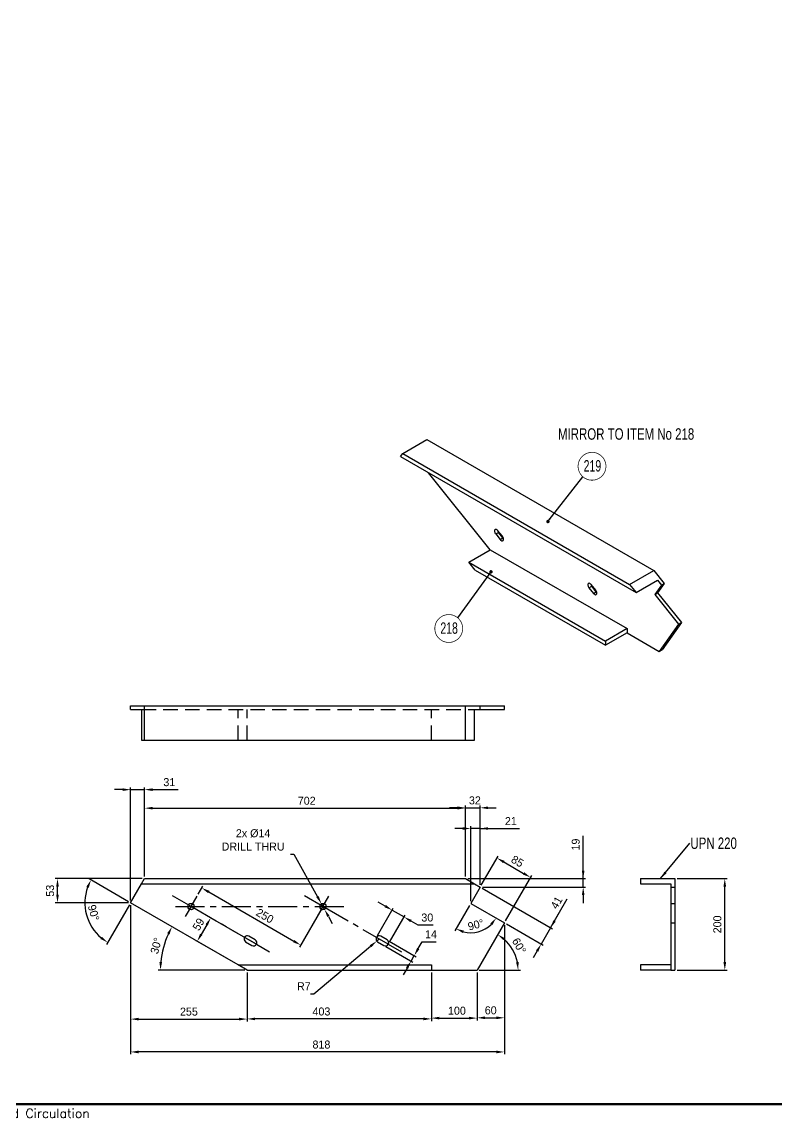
# Model space of a CAD drawing. Header units: millimetres. Extents: x 0 to 16187, y -20471 to 6290.
# Drawn here: x 12972.4 to 13302.4, y 2604.8 to 3085.6 of the extents above; entities that cross this region are included whole.
import ezdxf
from ezdxf.enums import TextEntityAlignment as Align

# ---------------------------------------------------------------- set-up
doc = ezdxf.new("R2010")
doc.units = ezdxf.units.MM
doc.header["$PDSIZE"] = -1
doc.linetypes.add('CENTERX2', pattern=[20.32, 12.7, -2.54, 2.54, -2.54])
doc.linetypes.add('HIDDEN', pattern=[9.525, 6.35, -3.175])
doc.layers.add('BORDER1', color=3, linetype='Continuous')
doc.layers.add('BORDER2', color=7, linetype='Continuous')
doc.styles.add('ROMANC', font='ROMANC', dxfattribs={"height": 5})
doc.styles.add('ROMANS', font='ROMANS.shx', dxfattribs={"width": 0.8})
doc.styles.add('ROMANT', font='ROMANT', dxfattribs={"height": 4})
doc.styles.add('SLDTEXTSTYLE0', font='TXT', dxfattribs={"width": 0.75})
doc.styles.add('SLDTEXTSTYLE2', font='TXT', dxfattribs={"width": 0.686449})
doc.dimstyles.new('AM_ISO', dxfattribs={"dimtxt": 3.5, "dimasz": 3.5, "dimexe": 1, "dimexo": 1, "dimgap": 1.5, "dimtad": 1, "dimdsep": 46, "dimtxsty": 'Standard', "dimcen": 0, "dimclrd": 1, "dimclre": 1, "dimclrt": 1, "dimadec": 0, "dimazin": 2, "dimtp": 0.1, "dimtm": 0.1, "dimtfac": 0.71, "dimtdec": 3, "dimtmove": 0, "dimatfit": 3, "dimfxl": 1, "dimlwd": -1, "dimlwe": -1, "dimarcsym": 1})
doc.dimstyles.new('AM_ISO$3', dxfattribs={"dimtxt": 3.5, "dimasz": 3.5, "dimexe": 1, "dimexo": 1, "dimgap": 1.5, "dimtad": 1, "dimtoh": 1, "dimdsep": 46, "dimtxsty": 'Standard', "dimcen": 0, "dimclrd": 1, "dimclre": 1, "dimclrt": 1, "dimadec": 0, "dimazin": 2, "dimtp": 0.1, "dimtm": 0.1, "dimtfac": 0.71, "dimtdec": 3, "dimtofl": 0, "dimtmove": 0, "dimatfit": 0, "dimfxl": 1, "dimlwd": -1, "dimlwe": -1, "dimarcsym": 1})
doc.dimstyles.new('AM_ISO$7', dxfattribs={"dimtxt": 3.5, "dimasz": 3.5, "dimexe": 1, "dimexo": 1, "dimgap": 1.5, "dimtad": 1, "dimtoh": 1, "dimdsep": 46, "dimtxsty": 'Standard', "dimcen": 0, "dimclrd": 1, "dimclre": 1, "dimclrt": 1, "dimadec": 0, "dimazin": 2, "dimtp": 0.1, "dimtm": 0.1, "dimtfac": 0.71, "dimtdec": 3, "dimtmove": 0, "dimatfit": 3, "dimfxl": 1, "dimlwd": -1, "dimlwe": -1, "dimarcsym": 1})

# ---------------------------------------------------------------- blocks, each defined once
blk = doc.blocks.new('*U609')
at = {"layer": 'BORDER1', "color": 154, "true_color": 0x1859a9, "const_width": 1}
blk.add_lwpolyline([(1.81, 811), (1144, 811), (1144, 0), (0, 0), (0, 811)], close=True, dxfattribs=at)
at = {"layer": 'BORDER2', "color": 154, "true_color": 0x1859a9, "style": 'ROMANS'}
blk.add_text('2017 ADNOC Onshore . All rights reserved. Abu Dhabi Company for Onshore Petroleum Operations Ltd. Restricted Circulation', height=4, dxfattribs=at).set_placement((489.5, -2), align=Align.TOP_CENTER)
at = {"layer": 'BORDER2', "flags": 8}
for tag, height, style, p in [('REV-A', 3.24, 'ROMANS', (986.93, 140.25)), ('RE-A', 8.06, 'ROMANT', (1084.63, 7.17))]:
    blk.add_attdef(tag, text='', height=height, dxfattribs=dict(at, style=style)).set_placement(p, align=Align.CENTER)
at = {"layer": 'BORDER2', "style": 'ROMANS', "width": 3.830216}
blk.add_attdef('DATE-A', text='', height=3.24, dxfattribs=at).set_placement((995.51, 140.25), (1008.51, 140.25), align=Align.FIT)
at = {"layer": 'BORDER2'}
for tag, height, style, p in [('DRN-A', 3.24, 'ROMANS', (1018.38, 140.25)), ('CHD-A', 3.24, 'ROMANS', (1032.35, 140.25)), ('APD-A', 3.24, 'ROMANS', (1046.64, 140.25)), ('CONS_CONT_VEND', 4.2, 'ROMANC', (1061.39, 72.83))]:
    blk.add_attdef(tag, text='', height=height, dxfattribs=dict(at, style=style)).set_placement(p, align=Align.CENTER)
at = {"layer": 'BORDER2', "style": 'ROMANS', "width": 0.8}
for tag, p, height in [('1:X', (997.23, 122.55), 3.5), ('LOC', (1042.74, 122.55), 3.5), ('PROJ_NO', (1118.64, 122.55), 3.5), ('CONS_DRG_NO', (1011, 63), 3)]:
    blk.add_attdef(tag, p, '', height=height, dxfattribs=at)
at = {"layer": 'BORDER2', "lineweight": 30, "width": 0.8, "flags": 104}
blk.add_attdef('COMMENTS-A', text='', height=2.2, dxfattribs=at).set_placement((1055.21, 142.07), align=Align.MIDDLE_LEFT)
at = {"layer": 'BORDER2', "style": 'ROMANS', "width": 0.8}
for tag, p in [('PROJECT_TITLE_1', (1061.07, 55.35)), ('PROJECT_TITLE_2', (1061.07, 49.3))]:
    blk.add_attdef(tag, text='', height=3.5, dxfattribs=at).set_placement(p, align=Align.MIDDLE)
at = {"layer": 'BORDER2', "style": 'ROMANT', "width": 0.8}
for tag, p in [('DRG_TITLE_1', (1061.07, 36.31)), ('DRG_TITLE_2', (1061.07, 28.31)), ('DRG_TITLE_3', (1061.07, 20.31))]:
    blk.add_attdef(tag, text='', height=5, dxfattribs=at).set_placement(p, align=Align.CENTER)
at = {"layer": 'BORDER2', "style": 'ROMANT'}
for tag, p in [('AR', (995, 7.17)), ('PA', (1011.74, 7.17)), ('DC', (1028.45, 7.17)), ('TS', (1120.84, 7.17))]:
    blk.add_attdef(tag, p, '', height=8.06, dxfattribs=at)
for tag, p in [('SRNO', (1074.7, 7.17)), ('SH', (1115.8, 7.18))]:
    blk.add_attdef(tag, text='', height=8.06, dxfattribs=at).set_placement(p, align=Align.RIGHT)
at = {"layer": 'BORDER2', "style": 'ROMANS', "flags": 2}
blk.add_attdef('TB_VERSION', text='', height=2, dxfattribs=at).set_placement((1, -1), align=Align.TOP_LEFT)
blk = doc.blocks.new('*D4388')
at = {"color": 1, "linetype": 'ByBlock'}
for p, q in [((13074.11, 2682.62), (13054.14, 2694.15)), ((13053.26, 2690.62), (13050.86, 2686.46)), ((13070.09, 2671.32), (13048.24, 2683.93))]:
    blk.add_line(p, q, dxfattribs=at)
at = {"color": 1}
for points in [[(13053.76, 2690.33), (13052.75, 2690.91), (13055.01, 2693.65)], [(13050.35, 2686.75), (13051.36, 2686.17), (13049.11, 2683.43)]]:
    blk.add_solid(points, dxfattribs=at)
at = {"layer": 'Defpoints', "color": 0}
for p in [(13049.11, 2683.43), (13074.98, 2682.12), (13070.95, 2670.82)]:
    blk.add_point(p, dxfattribs=at)
at = {"color": 1, "insert": (13048.14, 2691.74), "char_height": 3.5, "attachment_point": 2, "rotation": 60}
blk.add_mtext('59', dxfattribs=at)
blk = doc.blocks.new('*D4389')
at = {"color": 1, "linetype": 'ByBlock'}
for p, q in [((13049.53, 2704.05), (13051.59, 2707.61)), ((13054.12, 2705), (13091.36, 2683.5)), ((13103.64, 2697.75), (13093.89, 2680.88))]:
    blk.add_line(p, q, dxfattribs=at)
at = {"color": 1}
for points in [[(13054.42, 2705.5), (13053.83, 2704.49), (13051.09, 2706.75)], [(13091.07, 2682.99), (13091.65, 2684), (13094.39, 2681.75)]]:
    blk.add_solid(points, dxfattribs=at)
at = {"layer": 'Defpoints', "color": 0}
for p in [(13049.03, 2703.18), (13104.14, 2698.62), (13094.39, 2681.75)]:
    blk.add_point(p, dxfattribs=at)
at = {"color": 1, "insert": (13079.6, 2696.06), "char_height": 3.5, "attachment_point": 2, "rotation": 330}
blk.add_mtext('250', dxfattribs=at)
blk = doc.blocks.new('*D4390')
at = {"color": 1, "linetype": 'ByBlock'}
for p, q in [((13026.07, 2711.82), (13026.07, 2742.66)), ((13029.57, 2741.66), (13162.97, 2741.66)), ((13166.47, 2711.82), (13166.47, 2742.66))]:
    blk.add_line(p, q, dxfattribs=at)
at = {"color": 1}
for points in [[(13029.57, 2742.24), (13029.57, 2741.08), (13026.07, 2741.66)], [(13162.97, 2741.08), (13162.97, 2742.24), (13166.47, 2741.66)]]:
    blk.add_solid(points, dxfattribs=at)
at = {"layer": 'Defpoints', "color": 0}
for p in [(13166.47, 2741.66), (13026.07, 2710.82), (13166.47, 2710.82)]:
    blk.add_point(p, dxfattribs=at)
at = {"color": 1, "insert": (13097.02, 2746.66), "char_height": 3.5, "attachment_point": 2}
blk.add_mtext('702', dxfattribs=at)
blk = doc.blocks.new('*D4391')
at = {"color": 1, "linetype": 'ByBlock'}
for p, q in [((13162.97, 2741.81), (13159.47, 2741.81)), ((13166.47, 2711.82), (13166.47, 2742.81)), ((13166.47, 2741.81), (13172.89, 2741.81)), ((13172.89, 2708.11), (13172.89, 2742.81)), ((13176.39, 2741.81), (13179.89, 2741.81))]:
    blk.add_line(p, q, dxfattribs=at)
at = {"color": 1}
for points in [[(13162.97, 2741.23), (13162.97, 2742.4), (13166.47, 2741.81)], [(13176.39, 2742.4), (13176.39, 2741.23), (13172.89, 2741.81)]]:
    blk.add_solid(points, dxfattribs=at)
at = {"layer": 'Defpoints', "color": 0}
for p in [(13172.89, 2741.81), (13166.47, 2710.82), (13172.89, 2707.11)]:
    blk.add_point(p, dxfattribs=at)
at = {"color": 1, "insert": (13170.61, 2746.81), "char_height": 3.5, "attachment_point": 2}
blk.add_mtext('32', dxfattribs=at)
blk = doc.blocks.new('*D4392')
at = {"color": 1, "linetype": 'ByBlock'}
for p, q in [((13165.29, 2732.76), (13161.79, 2732.76)), ((13168.79, 2701.01), (13168.79, 2733.76)), ((13172.89, 2732.76), (13168.79, 2732.76)), ((13172.89, 2708.11), (13172.89, 2733.76)), ((13172.89, 2732.76), (13190.18, 2732.76)), ((13176.39, 2732.76), (13179.89, 2732.76))]:
    blk.add_line(p, q, dxfattribs=at)
at = {"color": 1}
for points in [[(13165.29, 2732.17), (13165.29, 2733.34), (13168.79, 2732.76)], [(13176.39, 2733.34), (13176.39, 2732.17), (13172.89, 2732.76)]]:
    blk.add_solid(points, dxfattribs=at)
at = {"layer": 'Defpoints', "color": 0}
for p in [(13168.79, 2732.76), (13172.89, 2707.11), (13168.79, 2700.01)]:
    blk.add_point(p, dxfattribs=at)
at = {"color": 1, "insert": (13186.35, 2737.76), "char_height": 3.5, "attachment_point": 2}
blk.add_mtext('21', dxfattribs=at)
blk = doc.blocks.new('*D4393')
at = {"color": 1, "linetype": 'ByBlock'}
blk.add_line((13168.29, 2699.15), (13161.86, 2688.02), dxfattribs=at)
blk.add_arc((13168.79, 2700.01), 12.85, 255.6539, 314.3461, dxfattribs=at)
at = {"color": 1}
for points in [[(13178.23, 2690.46), (13177.31, 2691.18), (13179.92, 2693.59)], [(13165.82, 2688.1), (13165.38, 2687.02), (13162.36, 2688.88)]]:
    blk.add_solid(points, dxfattribs=at)
at = {"layer": 'Defpoints', "color": 0}
for p in [(13172.89, 2707.11), (13168.79, 2700.01), (13168.79, 2700.01), (13183.51, 2691.51), (13168.79, 2687.16)]:
    blk.add_point(p, dxfattribs=at)
at = {"color": 1, "insert": (13167.16, 2691.45), "char_height": 3.5, "attachment_point": 1, "rotation": 15}
blk.add_mtext('90%%d', dxfattribs=at)
blk = doc.blocks.new('*D4394')
at = {"color": 1, "linetype": 'ByBlock'}
for p, q in [((13173.39, 2707.98), (13180.75, 2720.73)), ((13183.28, 2718.11), (13191.94, 2713.11)), ((13184.01, 2692.38), (13195.47, 2712.23))]:
    blk.add_line(p, q, dxfattribs=at)
at = {"color": 1}
for points in [[(13183.57, 2718.62), (13182.99, 2717.61), (13180.25, 2719.86)], [(13191.65, 2712.61), (13192.23, 2713.62), (13194.97, 2711.36)]]:
    blk.add_solid(points, dxfattribs=at)
at = {"layer": 'Defpoints', "color": 0}
for p in [(13172.89, 2707.11), (13194.97, 2711.36), (13183.51, 2691.51)]:
    blk.add_point(p, dxfattribs=at)
at = {"color": 1, "insert": (13190.11, 2719.94), "char_height": 3.5, "attachment_point": 2, "rotation": 330}
blk.add_mtext('85', dxfattribs=at)
blk = doc.blocks.new('*D4395')
at = {"color": 1, "linetype": 'ByBlock'}
for p, q in [((13173.75, 2706.61), (13204.59, 2688.81)), ((13203.72, 2689.31), (13211.06, 2702.01)), ((13205.47, 2692.34), (13207.22, 2695.37)), ((13184.38, 2691.01), (13200.49, 2681.71)), ((13203.72, 2689.31), (13199.62, 2682.21)), ((13197.87, 2679.18), (13196.12, 2676.15))]:
    blk.add_line(p, q, dxfattribs=at)
at = {"color": 1}
for points in [[(13204.97, 2692.63), (13205.98, 2692.05), (13203.72, 2689.31)], [(13198.38, 2678.89), (13197.37, 2679.47), (13199.62, 2682.21)]]:
    blk.add_solid(points, dxfattribs=at)
at = {"layer": 'Defpoints', "color": 0}
for p in [(13172.89, 2707.11), (13183.51, 2691.51), (13199.62, 2682.21)]:
    blk.add_point(p, dxfattribs=at)
at = {"color": 1, "insert": (13204.81, 2701.19), "char_height": 3.5, "attachment_point": 2, "rotation": 60}
blk.add_mtext('41', dxfattribs=at)
blk = doc.blocks.new('*D4396')
at = {"color": 1, "linetype": 'ByBlock'}
for p, q in [((13019.97, 2699.25), (13019.97, 2634.01)), ((13183.51, 2690.51), (13183.51, 2634.01)), ((13180.01, 2635.01), (13023.47, 2635.01))]:
    blk.add_line(p, q, dxfattribs=at)
at = {"color": 1}
for points in [[(13023.47, 2635.59), (13023.47, 2634.42), (13019.97, 2635.01)], [(13180.01, 2634.42), (13180.01, 2635.59), (13183.51, 2635.01)]]:
    blk.add_solid(points, dxfattribs=at)
at = {"layer": 'Defpoints', "color": 0}
for p in [(13019.97, 2700.25), (13183.51, 2691.51), (13019.97, 2635.01)]:
    blk.add_point(p, dxfattribs=at)
at = {"color": 1, "insert": (13103.46, 2640.01), "char_height": 3.5, "attachment_point": 2}
blk.add_mtext('818', dxfattribs=at)
blk = doc.blocks.new('*D4397')
at = {"color": 1, "linetype": 'ByBlock'}
for p, q in [((13070.95, 2669.82), (13070.95, 2648.47)), ((13151.56, 2669.82), (13151.56, 2648.47)), ((13148.06, 2649.47), (13074.45, 2649.47))]:
    blk.add_line(p, q, dxfattribs=at)
at = {"color": 1}
for points in [[(13074.45, 2650.05), (13074.45, 2648.88), (13070.95, 2649.47)], [(13148.06, 2648.88), (13148.06, 2650.05), (13151.56, 2649.47)]]:
    blk.add_solid(points, dxfattribs=at)
at = {"layer": 'Defpoints', "color": 0}
for p in [(13070.95, 2670.82), (13151.56, 2670.82), (13070.95, 2649.47)]:
    blk.add_point(p, dxfattribs=at)
at = {"color": 1, "insert": (13103.46, 2654.47), "char_height": 3.5, "attachment_point": 2}
blk.add_mtext('403', dxfattribs=at)
blk = doc.blocks.new('*D4398')
at = {"color": 1, "linetype": 'ByBlock'}
for p, q in [((13151.56, 2669.82), (13151.56, 2648.81)), ((13171.56, 2669.82), (13171.56, 2648.81)), ((13155.06, 2649.81), (13168.06, 2649.81))]:
    blk.add_line(p, q, dxfattribs=at)
at = {"color": 1}
for points in [[(13155.06, 2650.39), (13155.06, 2649.23), (13151.56, 2649.81)], [(13168.06, 2649.23), (13168.06, 2650.39), (13171.56, 2649.81)]]:
    blk.add_solid(points, dxfattribs=at)
at = {"layer": 'Defpoints', "color": 0}
for p in [(13151.56, 2670.82), (13171.56, 2670.82), (13171.56, 2649.81)]:
    blk.add_point(p, dxfattribs=at)
at = {"color": 1, "insert": (13162.76, 2654.81), "char_height": 3.5, "attachment_point": 2}
blk.add_mtext('100', dxfattribs=at)
blk = doc.blocks.new('SW_CENTERMARKSYMBOL_4')
at = {"color": 0, "linetype": 'Continuous', "lineweight": 18}
for p, q in [((-0.1, 0), (-0.472, 0)), ((0, 0), (-0.05, 0)), ((0, 0.1), (0, 0.472)), ((0, 0), (0, 0.05)), ((0, 0), (0, -0.05)), ((0, 0), (0.05, 0)), ((0.1, 0), (0.472, 0)), ((0, -0.1), (0, -0.472))]:
    blk.add_line(p, q, dxfattribs=at)
blk = doc.blocks.new('SW_CENTERMARKSYMBOL_5')
at = {"color": 0, "linetype": 'Continuous', "lineweight": 18}
for p, q in [((-0.1, 0), (-0.4008, 0)), ((0, 0), (-0.05, 0)), ((0, 0.1), (0, 0.4008)), ((0, 0), (0, 0.05)), ((0, 0), (0, -0.05)), ((0, 0), (0.05, 0)), ((0.1, 0), (0.4008, 0)), ((0, -0.1), (0, -0.4008))]:
    blk.add_line(p, q, dxfattribs=at)
blk = doc.blocks.new('SW_NOTE_0_1')
at = {"color": 0, "linetype": 'Continuous', "lineweight": 0, "insert": (0.48, 4.93), "char_height": 10, "attachment_point": 1, "style": 'SLDTEXTSTYLE0'}
blk.add_mtext('UPN 220', dxfattribs=at)
blk = doc.blocks.new('*D4399')
at = {"color": 1, "linetype": 'ByBlock'}
for p, q in [((13259.12, 2710.82), (13280.98, 2710.82)), ((13279.98, 2674.32), (13279.98, 2707.32)), ((13259.12, 2670.82), (13280.98, 2670.82))]:
    blk.add_line(p, q, dxfattribs=at)
at = {"color": 1}
for points in [[(13280.56, 2707.32), (13279.39, 2707.32), (13279.98, 2710.82)], [(13279.39, 2674.32), (13280.56, 2674.32), (13279.98, 2670.82)]]:
    blk.add_solid(points, dxfattribs=at)
at = {"layer": 'Defpoints', "color": 0}
for p in [(13258.12, 2710.82), (13279.98, 2710.82), (13258.12, 2670.82)]:
    blk.add_point(p, dxfattribs=at)
at = {"color": 1, "insert": (13276.73, 2690.82), "char_height": 3.5, "attachment_point": 5, "rotation": 90}
blk.add_mtext('200', dxfattribs=at)
blk = doc.blocks.new('*D4400')
at = {"color": 1, "linetype": 'ByBlock'}
for p, q in [((13019.97, 2701.25), (13019.97, 2750.76)), ((13026.07, 2711.82), (13026.07, 2750.76)), ((13016.47, 2749.76), (13012.97, 2749.76)), ((13019.97, 2749.76), (13026.07, 2749.76)), ((13029.57, 2749.76), (13040.74, 2749.76))]:
    blk.add_line(p, q, dxfattribs=at)
at = {"color": 1}
for points in [[(13016.47, 2749.18), (13016.47, 2750.34), (13019.97, 2749.76)], [(13029.57, 2750.34), (13029.57, 2749.18), (13026.07, 2749.76)]]:
    blk.add_solid(points, dxfattribs=at)
at = {"layer": 'Defpoints', "color": 0}
for p in [(13026.07, 2749.76), (13026.07, 2710.82), (13019.97, 2700.25)]:
    blk.add_point(p, dxfattribs=at)
at = {"color": 1, "insert": (13036.9, 2753.01), "char_height": 3.5, "attachment_point": 5}
blk.add_mtext('31', dxfattribs=at)
blk = doc.blocks.new('*D4401')
at = {"color": 1, "linetype": 'ByBlock'}
for p, q in [((13019.1, 2700.75), (13001.75, 2710.77)), ((13019.47, 2699.39), (13009.45, 2682.03))]:
    blk.add_line(p, q, dxfattribs=at)
blk.add_arc((13019.97, 2700.25), 20.04, 160.019, 229.981, dxfattribs=at)
at = {"color": 1}
for points in [[(13001.66, 2706.86), (13000.61, 2707.35), (13002.61, 2710.27)], [(13006.75, 2684.43), (13007.42, 2685.38), (13009.95, 2682.9)]]:
    blk.add_solid(points, dxfattribs=at)
at = {"layer": 'Defpoints', "color": 0}
for p in [(13024.74, 2708.52), (12999.93, 2700.25), (13019.97, 2700.25), (13019.97, 2700.25), (13066.97, 2673.12)]:
    blk.add_point(p, dxfattribs=at)
at = {"color": 1, "insert": (13003.75, 2695.91), "char_height": 3.5, "attachment_point": 5, "rotation": 285}
blk.add_mtext('90%%d', dxfattribs=at)
blk = doc.blocks.new('*D4402')
at = {"color": 1, "linetype": 'ByBlock'}
for p, q in [((13025.07, 2710.82), (12986.96, 2710.82)), ((12987.96, 2703.75), (12987.96, 2707.32)), ((13018.97, 2700.25), (12986.96, 2700.25))]:
    blk.add_line(p, q, dxfattribs=at)
at = {"color": 1}
for points in [[(12988.54, 2707.32), (12987.38, 2707.32), (12987.96, 2710.82)], [(12987.38, 2703.75), (12988.54, 2703.75), (12987.96, 2700.25)]]:
    blk.add_solid(points, dxfattribs=at)
at = {"layer": 'Defpoints', "color": 0}
for p in [(12987.96, 2710.82), (13026.07, 2710.82), (13019.97, 2700.25)]:
    blk.add_point(p, dxfattribs=at)
at = {"color": 1, "insert": (12984.71, 2705.54), "char_height": 3.5, "attachment_point": 5, "rotation": 90}
blk.add_mtext('53', dxfattribs=at)
blk = doc.blocks.new('*D4403')
at = {"color": 1, "linetype": 'ByBlock'}
blk.add_line((13069.95, 2670.82), (13031.99, 2670.82), dxfattribs=at)
blk.add_arc((13070.95, 2670.82), 37.96, 155.2844, 174.7156, dxfattribs=at)
at = {"color": 1}
for points in [[(13036.99, 2686.42), (13035.95, 2686.96), (13038.08, 2689.8)], [(13032.57, 2674.34), (13033.73, 2674.29), (13032.99, 2670.82)]]:
    blk.add_solid(points, dxfattribs=at)
at = {"layer": 'Defpoints', "color": 0}
for p in [(13019.97, 2700.25), (13035.28, 2683.8), (13066.97, 2673.12), (13070.95, 2670.82), (13151.56, 2670.82)]:
    blk.add_point(p, dxfattribs=at)
at = {"color": 1, "insert": (13031.14, 2681.49), "char_height": 3.5, "attachment_point": 5, "rotation": 75}
blk.add_mtext('30%%d', dxfattribs=at)
blk = doc.blocks.new('*D4404')
at = {"color": 1, "linetype": 'ByBlock'}
for p, q in [((13019.97, 2699.25), (13019.97, 2648.39)), ((13070.95, 2669.82), (13070.95, 2648.39)), ((13023.47, 2649.39), (13067.45, 2649.39))]:
    blk.add_line(p, q, dxfattribs=at)
at = {"color": 1}
for points in [[(13023.47, 2649.97), (13023.47, 2648.8), (13019.97, 2649.39)], [(13067.45, 2648.8), (13067.45, 2649.97), (13070.95, 2649.39)]]:
    blk.add_solid(points, dxfattribs=at)
at = {"layer": 'Defpoints', "color": 0}
for p in [(13019.97, 2700.25), (13070.95, 2670.82), (13070.95, 2649.39)]:
    blk.add_point(p, dxfattribs=at)
at = {"color": 1, "insert": (13045.46, 2652.64), "char_height": 3.5, "attachment_point": 5}
blk.add_mtext('255', dxfattribs=at)
blk = doc.blocks.new('*D4405')
at = {"color": 1, "linetype": 'ByBlock'}
for p, q in [((13183.51, 2690.51), (13183.51, 2648.95)), ((13171.56, 2669.82), (13171.56, 2648.95)), ((13175.06, 2649.95), (13180.01, 2649.95))]:
    blk.add_line(p, q, dxfattribs=at)
at = {"color": 1}
for points in [[(13175.06, 2650.54), (13175.06, 2649.37), (13171.56, 2649.95)], [(13180.01, 2649.37), (13180.01, 2650.54), (13183.51, 2649.95)]]:
    blk.add_solid(points, dxfattribs=at)
at = {"layer": 'Defpoints', "color": 0}
for p in [(13183.51, 2691.51), (13171.56, 2670.82), (13183.51, 2649.95)]:
    blk.add_point(p, dxfattribs=at)
at = {"color": 1, "insert": (13177.54, 2653.2), "char_height": 3.5, "attachment_point": 5}
blk.add_mtext('60', dxfattribs=at)
blk = doc.blocks.new('*D4406')
at = {"color": 1, "linetype": 'ByBlock'}
blk.add_line((13172.56, 2670.82), (13190.54, 2670.82), dxfattribs=at)
blk.add_arc((13171.56, 2670.82), 17.98, 11.1729, 48.8271, dxfattribs=at)
at = {"color": 1}
for points in [[(13183.74, 2684.82), (13183.06, 2683.88), (13180.55, 2686.39)], [(13188.62, 2674.25), (13189.78, 2674.36), (13189.54, 2670.82)]]:
    blk.add_solid(points, dxfattribs=at)
at = {"layer": 'Defpoints', "color": 0}
for p in [(13183.51, 2691.51), (13188.45, 2676.97), (13151.56, 2670.82), (13171.56, 2670.82), (13171.56, 2670.82)]:
    blk.add_point(p, dxfattribs=at)
at = {"color": 1, "insert": (13189.94, 2681.43), "char_height": 3.5, "attachment_point": 5, "rotation": 300}
blk.add_mtext('60%%d', dxfattribs=at)
blk = doc.blocks.new('*D4407')
at = {"color": 1, "linetype": 'ByBlock'}
for p, q in [((13089.9, 2721.58), (13091.4, 2721.58)), ((13091.4, 2721.58), (13101.76, 2702.9)), ((13104.81, 2697.39), (13103.46, 2699.84)), ((13106.51, 2694.33), (13108.21, 2691.27))]:
    blk.add_line(p, q, dxfattribs=at)
at = {"color": 1}
for points in [[(13101.25, 2702.62), (13102.27, 2703.19), (13103.46, 2699.84)], [(13107.02, 2694.62), (13106, 2694.05), (13104.81, 2697.39)]]:
    blk.add_solid(points, dxfattribs=at)
at = {"layer": 'Defpoints', "color": 0}
for p in [(13103.46, 2699.84), (13104.81, 2697.39)]:
    blk.add_point(p, dxfattribs=at)
at = {"color": 1, "insert": (13073.57, 2727.75), "char_height": 3.5, "attachment_point": 5}
blk.add_mtext('2x %%c14\\PDRILL THRU', dxfattribs=at)
blk = doc.blocks.new('*D4408')
at = {"color": 1, "linetype": 'ByBlock'}
for p, q in [((13133.07, 2683.53), (13144.93, 2676.68)), ((13145.82, 2680.21), (13147.57, 2683.24)), ((13147.57, 2683.24), (13153.74, 2683.24)), ((13131.67, 2681.11), (13143.53, 2674.26)), ((13142.67, 2674.76), (13144.07, 2677.18)), ((13140.92, 2671.72), (13139.17, 2668.69))]:
    blk.add_line(p, q, dxfattribs=at)
at = {"color": 1}
for points in [[(13145.31, 2680.5), (13146.32, 2679.92), (13144.07, 2677.18)], [(13141.42, 2671.43), (13140.41, 2672.02), (13142.67, 2674.76)]]:
    blk.add_solid(points, dxfattribs=at)
at = {"layer": 'Defpoints', "color": 0}
for p in [(13132.2, 2684.03), (13130.8, 2681.61), (13144.07, 2677.18)]:
    blk.add_point(p, dxfattribs=at)
at = {"color": 1, "insert": (13151.4, 2686.49), "char_height": 3.5, "attachment_point": 5}
blk.add_mtext('14', dxfattribs=at)
blk = doc.blocks.new('*D4409')
at = {"color": 1, "linetype": 'ByBlock'}
for p, q in [((13128.02, 2685.98), (13134.91, 2697.91)), ((13131.37, 2698.8), (13128.34, 2700.55)), ((13133.21, 2682.98), (13140.1, 2694.91)), ((13134.41, 2697.05), (13139.6, 2694.05)), ((13142.63, 2692.3), (13145.66, 2690.55)), ((13145.66, 2690.55), (13152.41, 2690.55))]:
    blk.add_line(p, q, dxfattribs=at)
at = {"color": 1}
for points in [[(13131.08, 2698.29), (13131.67, 2699.3), (13134.41, 2697.05)], [(13142.92, 2692.8), (13142.34, 2691.79), (13139.6, 2694.05)]]:
    blk.add_solid(points, dxfattribs=at)
at = {"layer": 'Defpoints', "color": 0}
for p in [(13139.6, 2694.05), (13127.52, 2685.12), (13132.71, 2682.12)]:
    blk.add_point(p, dxfattribs=at)
at = {"color": 1, "insert": (13149.79, 2693.8), "char_height": 3.5, "attachment_point": 5}
blk.add_mtext('30', dxfattribs=at)
blk = doc.blocks.new('*D4410')
at = {"color": 1, "linetype": 'ByBlock'}
for p, q in [((13128.73, 2684.42), (13127.66, 2683.52)), ((13100.17, 2660.5), (13124.97, 2681.27)), ((13098.67, 2660.5), (13100.17, 2660.5))]:
    blk.add_line(p, q, dxfattribs=at)
at = {"color": 1}
blk.add_solid([(13125.35, 2680.83), (13124.6, 2681.72), (13127.66, 2683.52)], dxfattribs=at)
at = {"layer": 'Defpoints', "color": 0}
for p in [(13127.66, 2683.52), (13128.73, 2684.42)]:
    blk.add_point(p, dxfattribs=at)
at = {"color": 1, "insert": (13095.76, 2663.75), "char_height": 3.5, "attachment_point": 5}
blk.add_mtext('R7', dxfattribs=at)
blk = doc.blocks.new('*D4411')
at = {"color": 1, "linetype": 'ByBlock'}
for p, q in [((13218, 2710.82), (13218, 2729.57)), ((13218, 2714.32), (13218, 2717.82)), ((13167.47, 2710.82), (13219, 2710.82)), ((13173.89, 2707.11), (13219, 2707.11)), ((13218, 2707.11), (13218, 2710.82)), ((13218, 2703.61), (13218, 2700.11))]:
    blk.add_line(p, q, dxfattribs=at)
at = {"color": 1}
for points in [[(13217.42, 2714.32), (13218.59, 2714.32), (13218, 2710.82)], [(13218.59, 2703.61), (13217.42, 2703.61), (13218, 2707.11)]]:
    blk.add_solid(points, dxfattribs=at)
at = {"layer": 'Defpoints', "color": 0}
for p in [(13166.47, 2710.82), (13172.89, 2707.11), (13218, 2710.82)]:
    blk.add_point(p, dxfattribs=at)
at = {"color": 1, "insert": (13214.75, 2725.74), "char_height": 3.5, "attachment_point": 5, "rotation": 90}
blk.add_mtext('19', dxfattribs=at)

msp = doc.modelspace()

# ---------------------------------------------------------------- linework, layer by layer
at = {"color": 7, "linetype": 'Continuous', "lineweight": 25}
for p, q in [((13139.04255, 2896.78354), (13149.64915, 2902.9066)), ((13149.64915, 2902.9066), (13248.92694, 2845.59475)), ((13138.10358, 2895.44755), (13139.04255, 2896.78354)), ((13138.10358, 2895.44755), (13241.13725, 2835.96747)), ((13139.04255, 2896.78354), (13238.32034, 2839.47169)), ((13177.36655, 2854.7342), (13150.29704, 2888.40842)), ((13179.71967, 2861.61268), (13180.92176, 2862.30663)), ((13179.71967, 2861.61268), (13181.67927, 2859.17497)), ((13182.66922, 2860.58349), (13180.70962, 2863.0212)), ((13182.88135, 2859.86891), (13180.92176, 2862.30663)), ((13181.67927, 2859.17497), (13182.88135, 2859.86891)), ((13167.96203, 2849.30509), (13177.36655, 2854.7342)), ((13177.36655, 2854.7342), (13237.1835, 2820.20261)), ((13170.77894, 2845.80088), (13167.96203, 2849.30509)), ((13167.96203, 2849.30509), (13227.77898, 2814.7735)), ((13170.77894, 2845.80088), (13227.77898, 2812.89545)), ((13238.32034, 2839.47169), (13248.92694, 2845.59475)), ((13248.92694, 2845.59475), (13253.46464, 2839.94989)), ((13220.5445, 2838.04501), (13221.74658, 2838.73896)), ((13220.5445, 2838.04501), (13222.50409, 2835.60729)), ((13223.49404, 2837.01582), (13221.53445, 2839.45353)), ((13223.70618, 2836.30124), (13221.74658, 2838.73896)), ((13238.32034, 2839.47169), (13241.13725, 2835.96747)), ((13241.13725, 2835.96747), (13250.54177, 2841.39659)), ((13252.26256, 2839.25595), (13249.36342, 2835.13099)), ((13250.54177, 2841.39659), (13252.26256, 2839.25595)), ((13253.46464, 2839.94989), (13250.56551, 2835.82494)), ((13252.26256, 2839.25595), (13253.46464, 2839.94989)), ((13222.50409, 2835.60729), (13223.70618, 2836.30124)), ((13249.36342, 2835.13099), (13250.56551, 2835.82494)), ((13249.36342, 2835.13099), (13259.77376, 2822.18064)), ((13250.56551, 2835.82494), (13260.97584, 2822.87459)), ((13259.77376, 2822.18064), (13251.32564, 2810.16048)), ((13260.97584, 2822.87459), (13252.52772, 2810.85443)), ((13259.77376, 2822.18064), (13260.97584, 2822.87459)), ((13237.1835, 2820.20261), (13227.77898, 2814.7735)), ((13237.1835, 2818.32457), (13227.77898, 2812.89545)), ((13237.1835, 2820.20261), (13237.1835, 2818.32457)), ((13237.1835, 2818.32457), (13251.32564, 2810.16048)), ((13227.77898, 2814.7735), (13227.77898, 2812.89545)), ((13251.32564, 2810.16048), (13252.52772, 2810.85443)), ((13019.96965, 2784.75242), (13019.96965, 2786.45242)), ((13019.96965, 2786.45242), (13026.06965, 2786.45242)), ((13019.96965, 2784.75242), (13024.74175, 2784.75242)), ((13024.74175, 2784.75242), (13024.74175, 2771.45242)), ((13026.06965, 2771.45242), (13026.06965, 2786.45242)), ((13026.06965, 2786.45242), (13166.46965, 2786.45242)), ((13166.46965, 2771.45242), (13166.46965, 2786.45242)), ((13166.46965, 2786.45242), (13172.88693, 2786.45242)), ((13170.45337, 2771.45242), (13170.45337, 2784.75242)), ((13170.45337, 2784.75242), (13172.88693, 2784.75242)), ((13172.88693, 2784.75242), (13172.88693, 2786.45242)), ((13172.88693, 2786.45242), (13183.50936, 2786.45242)), ((13172.88693, 2784.75242), (13183.50936, 2784.75242)), ((13183.50936, 2784.75242), (13183.50936, 2786.45242)), ((13024.74175, 2771.45242), (13026.06965, 2771.45242)), ((13026.06965, 2771.45242), (13166.46965, 2771.45242)), ((13166.46965, 2771.45242), (13170.45337, 2771.45242)), ((13243.1236, 2710.81895), (13243.1236, 2708.51895)), ((13243.1236, 2710.81895), (13258.1236, 2710.81895)), ((13243.1236, 2708.51895), (13256.4236, 2708.51895)), ((13256.4236, 2708.51895), (13256.4236, 2707.11393)), ((13256.4236, 2707.11393), (13258.1236, 2707.11393)), ((13256.4236, 2707.11393), (13256.4236, 2700.01252)), ((13258.1236, 2710.81895), (13258.1236, 2707.11393)), ((13258.1236, 2707.11393), (13258.1236, 2700.01252)), ((13256.4236, 2700.01252), (13258.1236, 2700.01252)), ((13256.4236, 2700.01252), (13256.4236, 2691.51252)), ((13258.1236, 2700.01252), (13258.1236, 2691.51252)), ((13256.4236, 2691.51252), (13258.1236, 2691.51252)), ((13256.4236, 2691.51252), (13256.4236, 2670.81895)), ((13258.1236, 2691.51252), (13258.1236, 2670.81895)), ((13243.1236, 2673.11895), (13243.1236, 2670.81895)), ((13256.4236, 2673.11895), (13243.1236, 2673.11895)), ((13256.4236, 2670.81895), (13243.1236, 2670.81895)), ((13256.4236, 2670.81895), (13258.1236, 2670.81895))]:
    msp.add_line(p, q, dxfattribs=at)
at = {"color": 2, "linetype": 'HIDDEN'}
for p, q in [((13024.74175, 2784.75242), (13170.45337, 2784.75242)), ((13066.96797, 2771.45242), (13066.96797, 2784.75242)), ((13070.95169, 2771.45242), (13070.95169, 2784.75242)), ((13151.56192, 2771.45242), (13151.56192, 2784.75242))]:
    msp.add_line(p, q, dxfattribs=at)
for p, q in [((13019.96965, 2700.25344), (13024.74175, 2708.51895)), ((13024.74175, 2708.51895), (13026.06965, 2710.81895)), ((13024.74175, 2708.51895), (13170.45337, 2708.51895)), ((13026.06965, 2710.81895), (13166.46965, 2710.81895)), ((13166.46965, 2710.81895), (13170.45337, 2708.51895)), ((13172.88693, 2707.11393), (13168.78693, 2700.01252)), ((13170.45337, 2708.51895), (13172.88693, 2707.11393)), ((13066.96797, 2673.11895), (13019.96965, 2700.25344)), ((13104.1357, 2698.61895), (13101.61389, 2694.25105)), ((13168.78693, 2700.01252), (13183.50936, 2691.51252)), ((13183.50936, 2691.51252), (13171.56192, 2670.81895)), ((13070.29579, 2683.20651), (13073.06708, 2681.60651)), ((13074.46708, 2684.03138), (13071.69579, 2685.63138)), ((13128.03082, 2683.20651), (13130.8021, 2681.60651)), ((13132.2021, 2684.03138), (13129.43082, 2685.63138)), ((13070.95169, 2670.81895), (13066.96797, 2673.11895)), ((13066.96797, 2673.11895), (13151.56192, 2673.11895)), ((13070.95169, 2670.81895), (13151.56192, 2670.81895)), ((13151.56192, 2673.11895), (13151.56192, 2670.81895)), ((13151.56192, 2670.81895), (13171.56192, 2670.81895))]:
    msp.add_line(p, q)
at = {"color": 3, "linetype": 'CENTERX2'}
for p, q in [((13046.40067, 2698.61895), (13038.35569, 2703.26372)), ((13046.40067, 2698.61895), (13049.03469, 2703.1812)), ((13104.1357, 2698.61895), (13096.09072, 2703.26372)), ((13104.1357, 2698.61895), (13106.76972, 2703.1812)), ((13039.55403, 2698.61895), (13115.20722, 2698.61895)), ((13046.40067, 2698.61895), (13043.87887, 2694.25105)), ((13074.97951, 2682.11895), (13046.40067, 2698.61895)), ((13132.71454, 2682.11895), (13104.1357, 2698.61895)), ((13074.97951, 2682.11895), (13080.73875, 2678.79385)), ((13132.71454, 2682.11895), (13138.47378, 2678.79385))]:
    msp.add_line(p, q, dxfattribs=at)
at = {"color": 4, "const_width": 0.3125}
for points in [[(13227.96767, 2891.22592, 1), (13215.78017, 2891.22592, 1)], [(13165.26205, 2820.25417, 1), (13153.07455, 2820.25417, 1)]]:
    msp.add_lwpolyline(points, format="xyb", close=True, dxfattribs=at)
at = {"color": 7, "linetype": 'Continuous', "lineweight": 25, "flags": 128}
for points in [[(13180.70962, 2863.0212), (13180.50644, 2863.24086), (13180.28863, 2863.41419), (13180.0671, 2863.53251), (13179.85298, 2863.58986), (13179.65699, 2863.58339), (13179.48896, 2863.51341), (13179.35733, 2863.38344), (13179.26868, 2863.19999), (13179.22747, 2862.97226), (13179.23576, 2862.71166), (13179.29313, 2862.43128), (13179.39671, 2862.14516), (13179.54131, 2861.86766), (13179.71967, 2861.61268)], [(13181.67927, 2859.17497), (13181.88245, 2858.95531), (13182.10026, 2858.78197), (13182.32178, 2858.66366), (13182.53591, 2858.6063), (13182.7319, 2858.61278), (13182.89992, 2858.68275), (13183.03156, 2858.81273), (13183.12021, 2858.99618), (13183.16142, 2859.22391), (13183.15313, 2859.4845), (13183.09576, 2859.76489), (13182.99217, 2860.05101), (13182.84758, 2860.32851), (13182.66922, 2860.58349)], [(13183.13415, 2859.60455), (13183.08453, 2859.64925), (13182.88135, 2859.86891)], [(13221.53445, 2839.45353), (13221.33127, 2839.67319), (13221.11346, 2839.84652), (13220.89193, 2839.96483), (13220.67781, 2840.02219), (13220.48182, 2840.01572), (13220.31379, 2839.94574), (13220.18216, 2839.81577), (13220.09351, 2839.63232), (13220.0523, 2839.40458), (13220.06058, 2839.14399), (13220.11796, 2838.86361), (13220.22154, 2838.57749), (13220.36614, 2838.29998), (13220.5445, 2838.04501)], [(13222.50409, 2835.60729), (13222.70728, 2835.38763), (13222.92509, 2835.2143), (13223.14661, 2835.09599), (13223.36074, 2835.03863), (13223.55673, 2835.0451), (13223.72475, 2835.11508), (13223.85639, 2835.24506), (13223.94504, 2835.42851), (13223.98625, 2835.65624), (13223.97796, 2835.91683), (13223.92059, 2836.19722), (13223.817, 2836.48333), (13223.67241, 2836.76084), (13223.49404, 2837.01582)], [(13223.95898, 2836.03688), (13223.90936, 2836.08158), (13223.70618, 2836.30124)]]:
    msp.add_lwpolyline(points, dxfattribs=at)
for centre in [(13046.40067, 2698.61895), (13104.1357, 2698.61895)]:
    msp.add_circle(centre, 1.4)
at = {"color": 7, "linetype": 'Continuous', "lineweight": 25}
for centre in [(13182.70155, 2863.7518), (13223.52638, 2840.18413)]:
    msp.add_arc(centre, 2.29264, 191.7336558, 219.0762207, dxfattribs=at)
for centre, start, end in [((13070.99579, 2684.41895), 60, 240), ((13073.76708, 2682.81895), 240, 60), ((13128.73082, 2684.41895), 60, 240), ((13131.5021, 2682.81895), 240, 60)]:
    msp.add_arc(centre, 1.4, start, end)

# ---------------------------------------------------------------- block references
at = {"xscale": 0.5, "yscale": 0.5, "zscale": 0.5}
msp.add_blockref('SW_NOTE_0_1', (13264.68586, 2726.36017), dxfattribs=at)
for name, p in [('SW_CENTERMARKSYMBOL_5', (13046.40067, 2698.61895)), ('SW_CENTERMARKSYMBOL_4', (13104.1357, 2698.61895))]:
    msp.add_blockref(name, p)
at = {"layer": 'BORDER1'}
msp.add_blockref('*U609', (12341.21526, 2612.13313), dxfattribs=at)

# ---------------------------------------------------------------- texts
at = {"color": 4, "lineweight": 25, "style": 'SLDTEXTSTYLE2', "width": 0.686449}
for s, p in [('219', (13222.04039, 2891.41889)), ('218', (13159.33478, 2820.44714))]:
    msp.add_text(s, height=5, dxfattribs=at).set_placement(p, align=Align.MIDDLE_CENTER)
at = {"color": 0, "linetype": 'Continuous', "lineweight": 0, "insert": (13206.97992, 2907.83954), "char_height": 5, "attachment_point": 1, "style": 'SLDTEXTSTYLE0'}
msp.add_mtext('MIRROR TO ITEM No 218', dxfattribs=at)

# ---------------------------------------------------------------- dimensions: what is measured, and where the dimension line sits
for base, p1, p2, picture, middle in [((13026.0696528669, 2749.7603284432), (13019.9696528669, 2700.2534371105), (13026.0696528669, 2710.8189470366), '*D4400', (13036.9029862002, 2753.0103284432)), ((13070.95169, 2649.38787), (13019.96965, 2700.25344), (13070.95169, 2670.81895), '*D4404', (13045.46067, 2652.63787)), ((13183.50936, 2649.95454), (13171.56192, 2670.81895), (13183.50936, 2691.51252), '*D4405', (13177.53564, 2653.20454))]:
    dim = msp.add_linear_dim(base=base, p1=p1, p2=p2, dimstyle='AM_ISO', override={"dimtxt": 3.5, "dimdec": 0, "dimlfac": 5})
    dim.commit()
    dim.dimension.update_dxf_attribs({"geometry": picture, "text_midpoint": middle})
for base, p1, p2, override, picture, middle in [((13166.46965, 2741.65846), (13026.06965, 2710.81895), (13166.46965, 2710.81895), {"dimtxt": 3.5, "dimlfac": 5}, '*D4390', (13097.0186, 2741.65846)), ((13172.88693, 2741.81284), (13166.46965, 2710.81895), (13172.88693, 2707.11393), {"dimtxt": 3.5, "dimdec": 0, "dimlfac": 5}, '*D4391', (13170.60558, 2741.81284)), ((13168.786929955, 2732.7569237273), (13172.886929955, 2707.1139303823), (13168.786929955, 2700.0125220713), {"dimtxt": 3.5, "dimdec": 0, "dimlfac": 5}, '*D4392', (13186.3452632884, 2732.7569237273)), ((13019.96965, 2635.00823), (13183.50936, 2691.51252), (13019.96965, 2700.25344), {"dimtxt": 3.5, "dimdec": 0, "dimlfac": 5}, '*D4396', (13103.45851, 2635.00823)), ((13070.95169, 2649.46671), (13151.56192, 2670.81895), (13070.95169, 2670.81895), {"dimtxt": 3.5, "dimdec": 0, "dimlfac": 5}, '*D4397', (13103.45851, 2649.46671)), ((13171.56192, 2649.80965), (13151.56192, 2670.81895), (13171.56192, 2670.81895), {"dimtxt": 3.5, "dimlfac": 5}, '*D4398', (13162.76148, 2649.80965))]:
    dim = msp.add_linear_dim(base=base, p1=p1, p2=p2, dimstyle='AM_ISO', override=override)
    dim.commit()
    dim.dimension.update_dxf_attribs({"geometry": picture, "text_midpoint": middle, "dimtype": 160})
dim = msp.add_diameter_dim_2p(p1=(13104.81461, 2697.39458), p2=(13103.45679, 2699.84331), text='2x <>\\PDRILL THRU', dimstyle='AM_ISO$3', override={"dimtxt": 3.5, "dimdec": 0, "dimlfac": 5, "dimtxsty": 'Standard', "dimtofl": 1})
dim.commit()
dim.dimension.update_dxf_attribs({"geometry": '*D4407', "text_midpoint": (13073.56832, 2721.58377), "dimtype": 163})
for base, p1, p2, angle, override, picture, middle in [((13218.00295, 2710.81895), (13172.88693, 2707.11393), (13166.46965, 2710.81895), 90, {"dimtxt": 3.5, "dimdec": 0, "dimlfac": 5}, '*D4411', (13218.00295, 2725.73561)), ((13194.96955, 2711.36215), (13172.88693, 2707.11393), (13183.50936, 2691.51252), 330, {"dimtxt": 3.5, "dimdec": 0, "dimlfac": 5}, '*D4394', (13187.60834, 2715.61215)), ((13094.39429, 2681.74633), (13049.03469, 2703.1812), (13104.1357, 2698.61895), 330, {"dimtxt": 3.5, "dimlfac": 5}, '*D4389', (13077.10274, 2691.72962)), ((13199.62389, 2682.2088), (13172.88693, 2707.11393), (13183.50936, 2691.51252), 60, {"dimtxt": 3.5, "dimlfac": 5}, '*D4395', (13209.14056, 2698.69215)), ((13049.10966, 2683.42945), (13074.97951, 2682.11895), (13070.95169, 2670.81895), 60, {"dimtxt": 3.5, "dimlfac": 5}, '*D4388', (13052.46638, 2689.24346))]:
    dim = msp.add_linear_dim(base=base, p1=p1, p2=p2, angle=angle, dimstyle='AM_ISO', override=override)
    dim.commit()
    dim.dimension.update_dxf_attribs({"geometry": picture, "text_midpoint": middle, "dimtype": 160})
for base, p1, p2, override, picture, middle in [((12987.96121, 2710.81895), (13019.96965, 2700.25344), (13026.06965, 2710.81895), {"dimtxt": 3.5, "dimdec": 0, "dimlfac": 5}, '*D4402', (12984.71121, 2705.53619)), ((13279.97749, 2710.81895), (13258.1236, 2670.81895), (13258.1236, 2710.81895), {"dimtxt": 3.5, "dimlfac": 5}, '*D4399', (13276.72749, 2690.81895))]:
    dim = msp.add_linear_dim(base=base, p1=p1, p2=p2, angle=90, dimstyle='AM_ISO', override=override)
    dim.commit()
    dim.dimension.update_dxf_attribs({"geometry": picture, "text_midpoint": middle})
for base, line1, line2, picture, middle in [((12999.92873, 2700.25344), ((13066.96797, 2673.11895), (13019.96965, 2700.25344)), ((13019.96965, 2700.25344), (13024.74175, 2708.51895)), '*D4401', (13003.75087, 2695.90763)), ((13035.27905, 2683.80272), ((13070.95169, 2670.81895), (13151.56192, 2670.81895)), ((13066.96797, 2673.11895), (13019.96965, 2700.25344)), '*D4403', (13031.14393, 2681.4854)), ((13188.45455, 2676.96736), ((13151.56192, 2670.81895), (13171.56192, 2670.81895)), ((13183.50936, 2691.51252), (13171.56192, 2670.81895)), '*D4406', (13189.94484, 2681.43233))]:
    dim = msp.add_angular_dim_2l(base=base, line1=line1, line2=line2, dimstyle='AM_ISO')
    dim.commit()
    dim.dimension.update_dxf_attribs({"geometry": picture, "text_midpoint": middle})
dim = msp.add_angular_dim_2l(base=(13168.78693, 2687.16202), line1=((13168.78693, 2700.01252), (13183.50936, 2691.51252)), line2=((13172.88693, 2707.11393), (13168.78693, 2700.01252)), dimstyle='AM_ISO', override={"dimtxt": 3.5, "dimlfac": 5})
dim.commit()
dim.dimension.update_dxf_attribs({"geometry": '*D4393', "text_midpoint": (13171.27172, 2690.73915)})
for p1, p2, distance, picture, middle in [((13127.51839, 2685.11895), (13132.71454, 2682.11895), 13.77512, '*D4409', (13149.78927, 2693.79855)), ((13130.8021, 2681.60651), (13132.2021, 2684.03138), -13.70256, '*D4408', (13151.4022, 2686.49228))]:
    dim = msp.add_aligned_dim(p1=p1, p2=p2, distance=distance, dimstyle='AM_ISO$3', override={"dimtxt": 3.5, "dimdec": 0, "dimlfac": 5, "dimtofl": 1})
    dim.commit()
    dim.dimension.update_dxf_attribs({"geometry": picture, "text_midpoint": middle})
dim = msp.add_radius_dim(center=(13128.73082, 2684.41895), mpoint=(13127.6575, 2683.52007), dimstyle='AM_ISO$3', override={"dimtxt": 3.5, "dimdec": 0, "dimlfac": 5, "dimtofl": 1})
dim.commit()
dim.dimension.update_dxf_attribs({"geometry": '*D4410', "text_midpoint": (13095.75659, 2660.50291), "dimtype": 164})

# ---------------------------------------------------------------- leaders
at = {"color": 4}
for points in [[(13202.57579, 2867.05725), (13217.84957, 2886.65007)], [(13177.64528, 2845.05627), (13163.03697, 2824.96238)]]:
    msp.add_leader(points, dimstyle='AM_ISO$7', override={"dimasz": 1.5, "dimldrblk": 'Dot'}, dxfattribs=at)
msp.add_leader([(13251.77553, 2710.81895), (13264.68586, 2726.36017)], dimstyle='AM_ISO', override={"dimtxt": 3.5})

doc.saveas('drawing.dxf')
